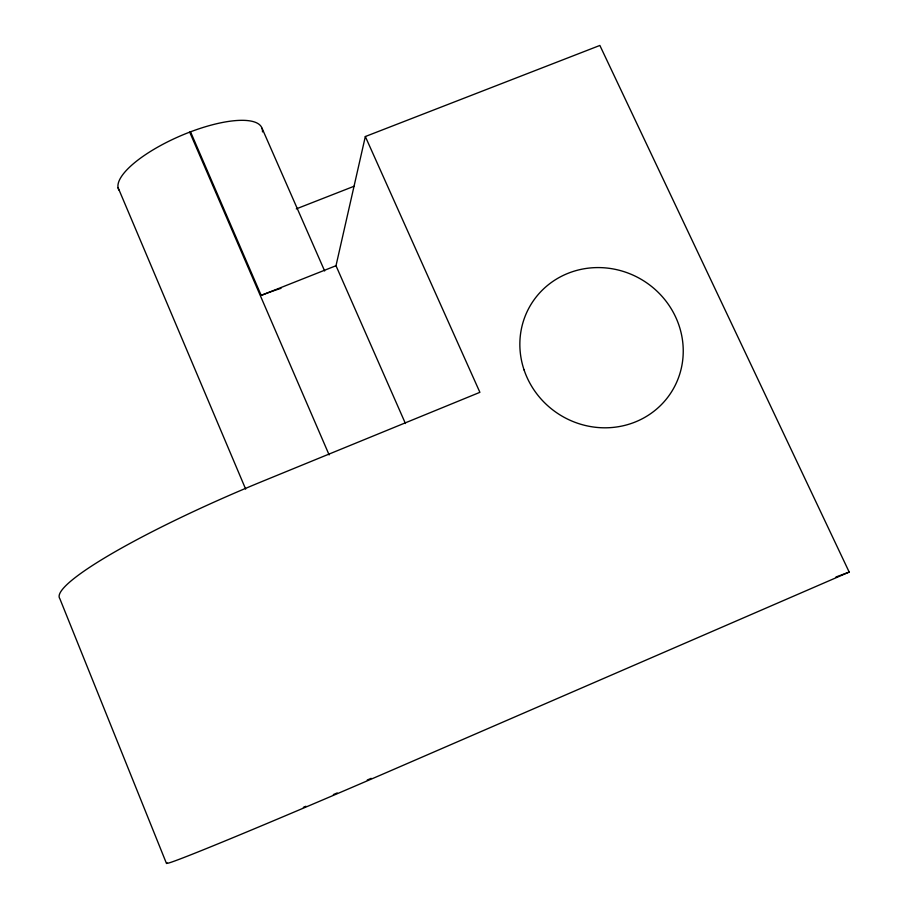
<?xml version="1.0" encoding="UTF-8"?>
<svg xmlns="http://www.w3.org/2000/svg" width="909" height="909" viewBox="0 0 909 909"><rect width="100%" height="100%" fill="white"/><g stroke="black" fill="none" stroke-linecap="round" stroke-linejoin="round"><path stroke-width="1.36" d="M405.437 423.537L336 265.723L365.327 136.532L599.872 45.45L849.188 572.068L386.632 772.48A217.637 3.477 -23.3 0 1 167.461 862.857M118.84 190.026A77.992 24.77 -23.3 0 1 189.697 132.123L190.526 131.816L261.19 295.391L336 265.723M296.289 208.877L354.317 186.163M835.95 577.01L849.188 572.068M365.327 136.532L479.895 392.324L262.826 481.191A212.672 28.111 -23 0 0 59.812 598.622L166.517 863.55M262.053 128.294L324.649 270.973M189.697 132.123L329.126 454.898M118.045 187.549L245.657 489.087M371.156 778.343A178.573 2.852 -23.3 0 1 367.247 780.036M337.205 792.943A178.573 2.852 -23.3 0 1 333.364 794.58M305.935 806.26A178.573 2.852 -23.3 0 1 303.367 807.351M190.526 131.816A77.992 24.77 -23.3 0 1 262.485 131.907M261.19 295.391A79.117 18.032 -23.3 0 1 281.006 288.335M524.084 369.952A82.753 79.015 32.5 0 0 662.752 403.221A82.753 79.015 32.5 0 0 617.79 269.916A82.753 79.015 32.5 0 0 524.084 369.952"/></g></svg>
